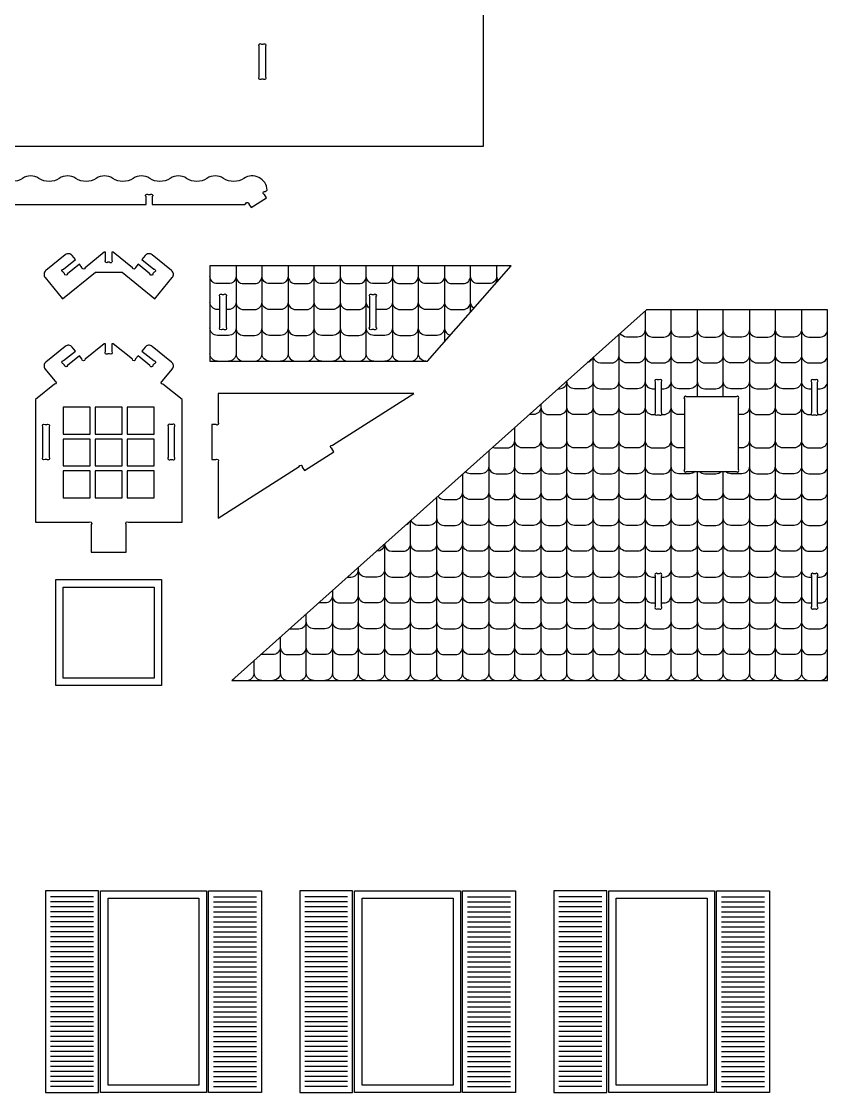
# Model space of a CAD drawing. Extents: x 8501 to 11256, y 293 to 1807.
# Drawn here: x 10173 to 10561, y 310 to 825 of the extents above; entities that cross this region are included whole.
import ezdxf

# ---------------------------------------------------------------- set-up
doc = ezdxf.new("R2010")
doc.units = 0
doc.header["$MEASUREMENT"] = 0
doc.layers.add('LAYER_1', color=18, linetype='CONTINUOUS')

msp = doc.modelspace()

# ---------------------------------------------------------------- linework, layer by layer
at = {"layer": 'LAYER_1'}
for points in [[(10395.23, 764.98), (10042.47, 764.98), (10042.47, 852.05), (10395.23, 852.05)], [(10368.43, 661.79), (10408.56, 707.62), (10263.88, 707.62), (10263.88, 661.79)], [(10560.67, 508.35), (10560.67, 686.54), (10473.6, 686.54), (10274.46, 508.35)], [(10193.41, 626.78), (10206.37, 626.78), (10206.37, 639.74), (10193.41, 639.74)], [(10208.77, 626.78), (10221.73, 626.78), (10221.73, 639.74), (10208.77, 639.74)], [(10224.13, 626.78), (10237.09, 626.78), (10237.09, 639.74), (10224.13, 639.74)], [(10193.41, 611.42), (10206.37, 611.42), (10206.37, 624.38), (10193.41, 624.38)], [(10208.77, 611.42), (10221.73, 611.42), (10221.73, 624.38), (10208.77, 624.38)], [(10224.13, 611.42), (10237.09, 611.42), (10237.09, 624.38), (10224.13, 624.38)], [(10193.41, 596.06), (10206.37, 596.06), (10206.37, 609.02), (10193.41, 609.02)], [(10208.77, 596.06), (10221.73, 596.06), (10221.73, 609.02), (10208.77, 609.02)], [(10224.13, 596.06), (10237.09, 596.06), (10237.09, 609.02), (10224.13, 609.02)], [(10189.81, 556.81), (10240.69, 556.81), (10240.69, 505.93), (10189.81, 505.93)], [(10193.41, 553.21), (10237.09, 553.21), (10237.09, 509.53), (10193.41, 509.53)], [(10210.36, 407.25), (10184.92, 407.25), (10184.92, 310.29), (10210.36, 310.29)], [(10262.2, 407.25), (10262.2, 310.29), (10211.32, 310.29), (10211.32, 407.25)], [(10263.16, 407.25), (10288.6, 407.25), (10288.6, 310.29), (10263.16, 310.29)], [(10332.46, 407.25), (10307.02, 407.25), (10307.02, 310.29), (10332.46, 310.29)], [(10384.3, 407.25), (10384.3, 310.29), (10333.42, 310.29), (10333.42, 407.25)], [(10385.26, 407.25), (10410.7, 407.25), (10410.7, 310.29), (10385.26, 310.29)], [(10454.56, 407.25), (10429.12, 407.25), (10429.12, 310.29), (10454.56, 310.29)], [(10506.4, 407.25), (10506.4, 310.29), (10455.52, 310.29), (10455.52, 407.25)], [(10507.36, 407.25), (10532.8, 407.25), (10532.8, 310.29), (10507.36, 310.29)], [(10214.92, 403.65), (10258.6, 403.65), (10258.6, 313.89), (10214.92, 313.89)], [(10337.02, 403.65), (10380.7, 403.65), (10380.7, 313.89), (10337.02, 313.89)], [(10459.12, 403.65), (10502.8, 403.65), (10502.8, 313.89), (10459.12, 313.89)]]:
    msp.add_lwpolyline(points, close=True, dxfattribs=at)
for points in [[(10290.55, 813.12), (10290.55, 798.44, -1), (10289.49, 797.38), (10288.61, 797.38, -1), (10287.55, 798.44), (10287.55, 813.12, -1), (10288.61, 814.18), (10289.49, 814.18, -1)], [(10216.75, 714.11), (10216.75, 710.37, -1), (10215.68, 709.31), (10214.81, 709.31, -1), (10213.75, 710.37), (10213.75, 714.11), (10213.05, 714.11), (10203.88, 706.67, -1), (10202.38, 706.83), (10201.16, 708.34), (10195.46, 703.72, -1), (10193.97, 703.87), (10193.42, 704.56, -1), (10193.57, 706.05), (10199.27, 710.67), (10197.76, 712.53, 0.414214), (10194.39, 712.89), (10185.06, 705.33, 0.414214), (10184.71, 701.96), (10193.02, 691.7), (10208.83, 704.51), (10221.66, 704.51), (10237.47, 691.7), (10245.78, 701.96, 0.414214), (10245.43, 705.33), (10236.1, 712.89, 0.414214), (10232.73, 712.53), (10231.22, 710.67), (10236.92, 706.05, -1), (10237.08, 704.56), (10236.52, 703.87, -1), (10235.03, 703.72), (10229.33, 708.34), (10228.11, 706.83, -1), (10226.62, 706.67), (10217.44, 714.11)], [(10271.68, 692.8), (10271.68, 678.12, -1), (10270.62, 677.06), (10269.74, 677.06, -1), (10268.68, 678.12), (10268.68, 692.8, -1), (10269.74, 693.86), (10270.62, 693.86, -1)], [(10343.68, 692.8), (10343.68, 678.12, -1), (10342.62, 677.06), (10341.74, 677.06, -1), (10340.68, 678.12), (10340.68, 692.8, -1), (10341.74, 693.86), (10342.62, 693.86, -1)], [(10223.65, 569.98), (10223.65, 583.32, -1), (10224.71, 584.38), (10250.49, 584.38), (10250.49, 643.34), (10241.32, 650.77, -1), (10241.16, 652.27), (10245.78, 657.97, 0.414214), (10245.43, 661.34), (10236.1, 668.9, 0.414214), (10232.73, 668.54), (10231.22, 666.68), (10236.92, 662.06, -1), (10237.08, 660.57), (10236.52, 659.88, -1), (10235.03, 659.73), (10229.33, 664.35), (10228.11, 662.84, -1), (10226.62, 662.68), (10217.44, 670.12), (10216.75, 670.12), (10216.75, 666.38, -1), (10215.68, 665.32), (10214.81, 665.32, -1), (10213.75, 666.38), (10213.75, 670.12), (10213.05, 670.12), (10203.88, 662.68, -1), (10202.38, 662.84), (10201.16, 664.35), (10195.46, 659.73, -1), (10193.97, 659.88), (10193.42, 660.57, -1), (10193.57, 662.06), (10199.27, 666.68), (10197.76, 668.54, 0.414214), (10194.39, 668.9), (10185.06, 661.34, 0.414214), (10184.71, 657.97), (10189.33, 652.27, -1), (10189.17, 650.77), (10180, 643.34), (10180, 584.38), (10205.78, 584.38, -1), (10206.85, 583.32), (10206.85, 569.98)], [(10477.87, 651.76), (10477.87, 637.08, 1), (10478.93, 636.02), (10479.81, 636.02, 1), (10480.87, 637.08), (10480.87, 651.76, 1), (10479.81, 652.82), (10478.93, 652.82, 1)], [(10552.87, 651.76), (10552.87, 637.08, 1), (10553.93, 636.02), (10554.81, 636.02, 1), (10555.87, 637.08), (10555.87, 651.76, 1), (10554.81, 652.82), (10553.93, 652.82, 1)], [(10264.79, 614.54), (10266.73, 614.54, -1), (10267.79, 613.48), (10267.79, 586.3), (10306.82, 611.19, -1), (10308.28, 610.87), (10309.33, 609.23), (10323.49, 618.26), (10322.45, 619.9, -1), (10322.77, 621.36), (10361.8, 646.26), (10267.79, 646.26), (10267.79, 632.4, -1), (10266.73, 631.34), (10264.79, 631.34)], [(10491.87, 643.63), (10491.87, 609.81, 1), (10492.93, 608.75), (10516.81, 608.75, 1), (10517.87, 609.81), (10517.87, 643.63, 1), (10516.81, 644.69), (10492.93, 644.69, 1)], [(10186.6, 630.28), (10186.6, 615.6, -1), (10185.54, 614.54), (10184.66, 614.54, -1), (10183.6, 615.6), (10183.6, 630.28, -1), (10184.66, 631.34), (10185.54, 631.34, -1)], [(10243.89, 630.28), (10243.89, 615.6, 1), (10244.96, 614.54), (10245.83, 614.54, 1), (10246.89, 615.6), (10246.89, 630.28, 1), (10245.83, 631.34), (10244.96, 631.34, 1)], [(10477.87, 558.59), (10477.87, 543.92, 1), (10478.93, 542.85), (10479.81, 542.85, 1), (10480.87, 543.92), (10480.87, 558.59, 1), (10479.81, 559.65), (10478.93, 559.65, 1)], [(10552.87, 558.59), (10552.87, 543.92, 1), (10553.93, 542.85), (10554.81, 542.85, 1), (10555.87, 543.92), (10555.87, 558.59, 1), (10554.81, 559.65), (10553.93, 559.65, 1)]]:
    msp.add_lwpolyline(points, format="xyb", close=True, dxfattribs=at)
for points in [[(10164.18, 737.13), (10233.18, 737.13), (10233.18, 740.87, -1), (10234.24, 741.93), (10235.12, 741.93, -1), (10236.18, 740.87), (10236.18, 737.13), (10280.56, 737.13), (10281.19, 737.53, -1), (10282.65, 737.21), (10283.69, 735.57), (10291.13, 740.31), (10290.09, 741.95, -1), (10290.41, 743.41), (10291.38, 744.03, 0.579603), (10280.21, 749.64, -0.300981), (10270.42, 749.64, 0.300981), (10262.47, 749.64, -0.300981), (10252.68, 749.64, 0.300981), (10244.73, 749.64, -0.300981), (10234.94, 749.64, 0.300981), (10226.99, 749.64, -0.300981), (10217.2, 749.64, 0.300981), (10209.25, 749.64, -0.300981), (10199.46, 749.64, 0.300981), (10191.51, 749.64, -0.300981), (10181.72, 749.64, 0.300981), (10173.77, 749.64, -0.300981), (10163.98, 749.64, 0.236244)], [(10276.41, 707.62), (10276.41, 665.39, -0.414214), (10272.81, 661.79)], [(10285.33, 661.79, 0.414214), (10288.93, 665.39), (10288.93, 707.62)], [(10301.45, 707.62), (10301.45, 665.39, 0.414214), (10305.05, 661.79)], [(10310.38, 661.79, 0.414214), (10313.98, 665.39), (10313.98, 707.62)], [(10326.5, 707.62), (10326.5, 665.39, 0.414214), (10330.1, 661.79)], [(10335.43, 661.79, 0.414214), (10339.03, 665.39), (10339.03, 707.62)], [(10351.55, 707.62), (10351.55, 665.39, -0.414214), (10347.95, 661.79)], [(10367.67, 661.79, -0.414214), (10364.07, 665.39), (10364.07, 707.62)], [(10276.41, 702.65, -0.414214), (10272.81, 699.05), (10267.48, 699.05, -0.414214), (10263.88, 702.65)], [(10276.41, 702.65, 0.414214), (10280.01, 699.05), (10285.33, 699.05, 0.414214), (10288.93, 702.65)], [(10301.45, 702.65, -0.414214), (10297.85, 699.05), (10292.53, 699.05, -0.414214), (10288.93, 702.65)], [(10301.45, 702.65, 0.414214), (10305.05, 699.05), (10310.38, 699.05, 0.414214), (10313.98, 702.65)], [(10326.5, 702.65, -0.414214), (10322.9, 699.05), (10317.58, 699.05, -0.414214), (10313.98, 702.65)], [(10326.5, 702.65, 0.414214), (10330.1, 699.05), (10335.43, 699.05, 0.414214), (10339.03, 702.65)], [(10351.55, 702.65, -0.414214), (10347.95, 699.05), (10342.63, 699.05, -0.414214), (10339.03, 702.65)], [(10351.55, 702.65, 0.414214), (10355.15, 699.05), (10360.47, 699.05, 0.414214), (10364.07, 702.65)], [(10376.6, 702.65, -0.414214), (10373, 699.05), (10367.67, 699.05, -0.414214), (10364.07, 702.65)], [(10376.6, 702.65, 0.414214), (10380.2, 699.05), (10385.52, 699.05, 0.414214), (10389.12, 702.65)], [(10401.64, 702.65, -0.414214), (10398.04, 699.05), (10392.72, 699.05, -0.414214), (10389.12, 702.65)], [(10401.64, 702.65, 0.159509), (10402.34, 700.52)], [(10268.68, 686.63), (10267.48, 686.63, -0.414214), (10263.88, 690.23)], [(10276.41, 690.23, -0.414214), (10272.81, 686.63), (10271.68, 686.63)], [(10276.41, 690.23, 0.414214), (10280.01, 686.63), (10285.33, 686.63, 0.414214), (10288.93, 690.23)], [(10301.45, 690.23, -0.414214), (10297.85, 686.63), (10292.53, 686.63, -0.414214), (10288.93, 690.23)], [(10301.45, 690.23, 0.414214), (10305.05, 686.63), (10310.38, 686.63, 0.414214), (10313.98, 690.23)], [(10326.5, 690.23, -0.414214), (10322.9, 686.63), (10317.58, 686.63, -0.414214), (10313.98, 690.23)], [(10326.5, 690.23, 0.414214), (10330.1, 686.63), (10335.43, 686.63, 0.414214), (10339.03, 690.23)], [(10340.68, 687.2, -0.255564), (10339.03, 690.23)], [(10351.55, 690.23, -0.414214), (10347.95, 686.63), (10343.68, 686.63)], [(10351.55, 690.23, 0.414214), (10355.15, 686.63), (10360.47, 686.63, 0.414214), (10364.07, 690.23)], [(10376.6, 690.23, -0.414214), (10373, 686.63), (10367.67, 686.63, -0.414214), (10364.07, 690.23)], [(10376.6, 690.23, 0.414214), (10380.2, 686.63), (10385.52, 686.63, 0.414214), (10389.12, 690.23)], [(10390.71, 687.24, -0.249891), (10389.12, 690.23)], [(10473, 686.01), (10473, 511.95, -0.414214), (10469.4, 508.35)], [(10481.93, 508.35, 0.414214), (10485.53, 511.95), (10485.53, 686.54)], [(10523.1, 686.54), (10523.1, 511.95, -0.414214), (10519.5, 508.35)], [(10532.02, 508.35, 0.414214), (10535.62, 511.95), (10535.62, 686.54)], [(10548.14, 686.54), (10548.14, 511.95, -0.414214), (10544.54, 508.35)], [(10276.41, 677.81, -0.414214), (10272.81, 674.21), (10267.48, 674.21, -0.414214), (10263.88, 677.81)], [(10276.41, 677.81, 0.414214), (10280.01, 674.21), (10285.33, 674.21, 0.414214), (10288.93, 677.81)], [(10301.45, 677.81, -0.414214), (10297.85, 674.21), (10292.53, 674.21, -0.414214), (10288.93, 677.81)], [(10301.45, 677.81, 0.414214), (10305.05, 674.21), (10310.38, 674.21, 0.414214), (10313.98, 677.81)], [(10326.5, 677.81, -0.414214), (10322.9, 674.21), (10317.58, 674.21, -0.414214), (10313.98, 677.81)], [(10326.5, 677.81, 0.414214), (10330.1, 674.21), (10335.43, 674.21, 0.414214), (10339.03, 677.81)], [(10351.55, 677.81, -0.414214), (10347.95, 674.21), (10342.63, 674.21, -0.414214), (10339.03, 677.81)], [(10351.55, 677.81, 0.414214), (10355.15, 674.21), (10360.47, 674.21, 0.414214), (10364.07, 677.81)], [(10376.6, 677.81, -0.414214), (10373, 674.21), (10367.67, 674.21, -0.414214), (10364.07, 677.81)], [(10376.6, 677.81, 0.349089), (10379.39, 674.3)], [(10464.08, 508.35, -0.414214), (10460.48, 511.95), (10460.48, 674.8)], [(10473, 677.01, -0.414214), (10469.4, 673.41), (10464.08, 673.41, -0.26914), (10460.95, 675.22)], [(10473, 677.01, 0.414214), (10476.6, 673.41), (10481.93, 673.41, 0.414214), (10485.53, 677.01)], [(10498.05, 677.01, -0.414214), (10494.45, 673.41), (10489.13, 673.41, -0.414214), (10485.53, 677.01)], [(10498.05, 677.01, 0.414214), (10501.65, 673.41), (10506.97, 673.41, 0.414214), (10510.57, 677.01)], [(10523.1, 677.01, -0.414214), (10519.5, 673.41), (10514.17, 673.41, -0.414214), (10510.57, 677.01)], [(10523.1, 677.01, 0.414214), (10526.7, 673.41), (10532.02, 673.41, 0.414214), (10535.62, 677.01)], [(10548.14, 677.01, -0.414214), (10544.54, 673.41), (10539.22, 673.41, -0.414214), (10535.62, 677.01)], [(10548.14, 677.01, 0.414214), (10551.74, 673.41), (10557.07, 673.41, 0.414214), (10560.67, 677.01)], [(10267.48, 661.79, -0.414214), (10263.88, 665.39)], [(10276.41, 665.39, 0.414214), (10280.01, 661.79)], [(10292.53, 661.79, -0.414214), (10288.93, 665.39)], [(10301.45, 665.39, -0.414214), (10297.85, 661.79)], [(10317.58, 661.79, -0.414214), (10313.98, 665.39)], [(10326.5, 665.39, -0.414214), (10322.9, 661.79)], [(10342.63, 661.79, -0.414214), (10339.03, 665.39)], [(10351.55, 665.39, 0.414214), (10355.15, 661.79)], [(10360.47, 661.79, 0.414214), (10364.07, 665.39)], [(10448.07, 663.69, 0.342363), (10451.55, 660.99), (10456.88, 660.99, 0.414214), (10460.48, 664.59)], [(10473, 664.59, -0.414214), (10469.4, 660.99), (10464.08, 660.99, -0.414214), (10460.48, 664.59)], [(10473, 664.59, 0.414214), (10476.6, 660.99), (10481.93, 660.99, 0.414214), (10485.53, 664.59)], [(10498.05, 664.59, -0.414214), (10494.45, 660.99), (10489.13, 660.99, -0.414214), (10485.53, 664.59)], [(10498.05, 664.59, 0.414214), (10501.65, 660.99), (10506.97, 660.99, 0.414214), (10510.57, 664.59)], [(10523.1, 664.59, -0.414214), (10519.5, 660.99), (10514.17, 660.99, -0.414214), (10510.57, 664.59)], [(10523.1, 664.59, 0.414214), (10526.7, 660.99), (10532.02, 660.99, 0.414214), (10535.62, 664.59)], [(10548.14, 664.59, -0.414214), (10544.54, 660.99), (10539.22, 660.99, -0.414214), (10535.62, 664.59)], [(10548.14, 664.59, 0.414214), (10551.74, 660.99), (10557.07, 660.99, 0.414214), (10560.67, 664.59)], [(10447.76, 663.42, -0.260244), (10445.14, 661.08)], [(10447.95, 663.59), (10447.95, 511.95, 0.414214), (10451.55, 508.35)], [(10431.16, 648.57), (10431.83, 648.57, 0.414214), (10435.43, 652.17)], [(10431.83, 508.35, 0.414214), (10435.43, 511.95), (10435.43, 652.39)], [(10447.95, 652.17, -0.414214), (10444.35, 648.57), (10439.03, 648.57, -0.414214), (10435.43, 652.17)], [(10447.95, 652.17, 0.414214), (10451.55, 648.57), (10456.88, 648.57, 0.414214), (10460.48, 652.17)], [(10473, 652.17, -0.414214), (10469.4, 648.57), (10464.08, 648.57, -0.414214), (10460.48, 652.17)], [(10473, 652.17, 0.414214), (10476.6, 648.57), (10477.87, 648.57)], [(10480.87, 648.57), (10481.93, 648.57, 0.414214), (10485.53, 652.17)], [(10498.05, 652.17, -0.414214), (10494.45, 648.57), (10489.13, 648.57, -0.414214), (10485.53, 652.17)], [(10498.05, 652.17, 0.414214), (10501.65, 648.57), (10506.97, 648.57, 0.414214), (10510.57, 652.17)], [(10523.1, 652.17, -0.414214), (10519.5, 648.57), (10514.17, 648.57, -0.414214), (10510.57, 652.17)], [(10523.1, 652.17, 0.414214), (10526.7, 648.57), (10532.02, 648.57, 0.414214), (10535.62, 652.17)], [(10548.14, 652.17, -0.414214), (10544.54, 648.57), (10539.22, 648.57, -0.414214), (10535.62, 652.17)], [(10548.14, 652.17, 0.414214), (10551.74, 648.57), (10552.87, 648.57)], [(10555.87, 648.57), (10557.07, 648.57, 0.414214), (10560.67, 652.17)], [(10422.91, 639.75, -0.414214), (10419.31, 636.15), (10417.28, 636.15)], [(10422.91, 641.18), (10422.91, 511.95, -0.414214), (10419.31, 508.35)], [(10422.91, 639.75, 0.414214), (10426.51, 636.15), (10431.83, 636.15, 0.414214), (10435.43, 639.75)], [(10447.95, 639.75, -0.414214), (10444.35, 636.15), (10439.03, 636.15, -0.414214), (10435.43, 639.75)], [(10447.95, 639.75, 0.414214), (10451.55, 636.15), (10456.88, 636.15, 0.414214), (10460.48, 639.75)], [(10473, 639.75, -0.414214), (10469.4, 636.15), (10464.08, 636.15, -0.414214), (10460.48, 639.75)], [(10473, 639.75, 0.414214), (10476.6, 636.15), (10477.87, 636.15)], [(10480.87, 636.15), (10481.93, 636.15, 0.414214), (10485.53, 639.75)], [(10491.87, 636.15), (10489.13, 636.15, -0.414214), (10485.53, 639.75)], [(10523.1, 639.75, -0.414214), (10519.5, 636.15), (10517.87, 636.15)], [(10523.1, 639.75, 0.414214), (10526.7, 636.15), (10532.02, 636.15, 0.414214), (10535.62, 639.75)], [(10548.14, 639.75, -0.414214), (10544.54, 636.15), (10539.22, 636.15, -0.414214), (10535.62, 639.75)], [(10548.14, 639.75, 0.414214), (10551.74, 636.15), (10552.87, 636.15)], [(10555.87, 636.15), (10557.07, 636.15, 0.414214), (10560.67, 639.75)], [(10413.98, 508.35, -0.414214), (10410.38, 511.95), (10410.38, 629.97)], [(10399.82, 620.52, 0.118653), (10401.46, 620.13), (10406.78, 620.13, 0.414214), (10410.38, 623.73)], [(10422.91, 623.73, -0.414214), (10419.31, 620.13), (10413.98, 620.13, -0.414214), (10410.38, 623.73)], [(10422.91, 623.73, 0.414214), (10426.51, 620.13), (10431.83, 620.13, 0.414214), (10435.43, 623.73)], [(10447.95, 623.73, -0.414214), (10444.35, 620.13), (10439.03, 620.13, -0.414214), (10435.43, 623.73)], [(10447.95, 623.73, 0.414214), (10451.55, 620.13), (10456.88, 620.13, 0.414214), (10460.48, 623.73)], [(10473, 623.73, -0.414214), (10469.4, 620.13), (10464.08, 620.13, -0.414214), (10460.48, 623.73)], [(10473, 623.73, 0.414214), (10476.6, 620.13), (10481.93, 620.13, 0.414214), (10485.53, 623.73)], [(10491.87, 620.13), (10489.13, 620.13, -0.414214), (10485.53, 623.73)], [(10523.1, 623.73, -0.414214), (10519.5, 620.13), (10517.87, 620.13)], [(10523.1, 623.73, 0.414214), (10526.7, 620.13), (10532.02, 620.13, 0.414214), (10535.62, 623.73)], [(10548.14, 623.73, -0.414214), (10544.54, 620.13), (10539.22, 620.13, -0.414214), (10535.62, 623.73)], [(10548.14, 623.73, 0.414214), (10551.74, 620.13), (10557.07, 620.13, 0.414214), (10560.67, 623.73)], [(10397.86, 618.77), (10397.86, 511.95, -0.414214), (10394.26, 508.35)], [(10381.74, 508.35, 0.414214), (10385.34, 511.95), (10385.34, 607.56)], [(10397.86, 611.31, -0.414214), (10394.26, 607.71), (10388.94, 607.71, -0.185005), (10386.53, 608.63)], [(10397.86, 611.31, 0.414214), (10401.46, 607.71), (10406.78, 607.71, 0.414214), (10410.38, 611.31)], [(10422.91, 611.31, -0.414214), (10419.31, 607.71), (10413.98, 607.71, -0.414214), (10410.38, 611.31)], [(10422.91, 611.31, 0.414214), (10426.51, 607.71), (10431.83, 607.71, 0.414214), (10435.43, 611.31)], [(10447.95, 611.31, -0.414214), (10444.35, 607.71), (10439.03, 607.71, -0.414214), (10435.43, 611.31)], [(10447.95, 611.31, 0.414214), (10451.55, 607.71), (10456.88, 607.71, 0.414214), (10460.48, 611.31)], [(10473, 611.31, -0.414214), (10469.4, 607.71), (10464.08, 607.71, -0.414214), (10460.48, 611.31)], [(10473, 611.31, 0.414214), (10476.6, 607.71), (10481.93, 607.71, 0.414214), (10485.53, 611.31)], [(10496.98, 608.75, -0.197346), (10494.45, 607.71), (10489.13, 607.71, -0.414214), (10485.53, 611.31)], [(10498.05, 608.75), (10498.05, 511.95, 0.414214), (10501.65, 508.35)], [(10499.12, 608.75, 0.197346), (10501.65, 607.71), (10506.97, 607.71, 0.197346), (10509.5, 608.75)], [(10514.17, 508.35, -0.414214), (10510.57, 511.95), (10510.57, 608.75)], [(10523.1, 611.31, -0.414214), (10519.5, 607.71), (10514.17, 607.71, -0.197346), (10511.64, 608.75)], [(10523.1, 611.31, 0.414214), (10526.7, 607.71), (10532.02, 607.71, 0.414214), (10535.62, 611.31)], [(10548.14, 611.31, -0.414214), (10544.54, 607.71), (10539.22, 607.71, -0.414214), (10535.62, 611.31)], [(10548.14, 611.31, 0.414214), (10551.74, 607.71), (10557.07, 607.71, 0.414214), (10560.67, 611.31)], [(10373.41, 596.9, 0.251013), (10376.41, 595.29), (10381.74, 595.29, 0.414214), (10385.34, 598.89)], [(10397.86, 598.89, -0.414214), (10394.26, 595.29), (10388.94, 595.29, -0.414214), (10385.34, 598.89)], [(10397.86, 598.89, 0.414214), (10401.46, 595.29), (10406.78, 595.29, 0.414214), (10410.38, 598.89)], [(10422.91, 598.89, -0.414214), (10419.31, 595.29), (10413.98, 595.29, -0.414214), (10410.38, 598.89)], [(10422.91, 598.89, 0.414214), (10426.51, 595.29), (10431.83, 595.29, 0.414214), (10435.43, 598.89)], [(10447.95, 598.89, -0.414214), (10444.35, 595.29), (10439.03, 595.29, -0.414214), (10435.43, 598.89)], [(10447.95, 598.89, 0.414214), (10451.55, 595.29), (10456.88, 595.29, 0.414214), (10460.48, 598.89)], [(10473, 598.89, -0.414214), (10469.4, 595.29), (10464.08, 595.29, -0.414214), (10460.48, 598.89)], [(10473, 598.89, 0.414214), (10476.6, 595.29), (10481.93, 595.29, 0.414214), (10485.53, 598.89)], [(10498.05, 598.89, -0.414214), (10494.45, 595.29), (10489.13, 595.29, -0.414214), (10485.53, 598.89)], [(10498.05, 598.89, 0.414214), (10501.65, 595.29), (10506.97, 595.29, 0.414214), (10510.57, 598.89)], [(10523.1, 598.89, -0.414214), (10519.5, 595.29), (10514.17, 595.29, -0.414214), (10510.57, 598.89)], [(10523.1, 598.89, 0.414214), (10526.7, 595.29), (10532.02, 595.29, 0.414214), (10535.62, 598.89)], [(10548.14, 598.89, -0.414214), (10544.54, 595.29), (10539.22, 595.29, -0.414214), (10535.62, 598.89)], [(10548.14, 598.89, 0.414214), (10551.74, 595.29), (10557.07, 595.29, 0.414214), (10560.67, 598.89)], [(10372.81, 596.36), (10372.81, 511.95, 0.414214), (10376.41, 508.35)], [(10356.69, 508.35, 0.414214), (10360.29, 511.95), (10360.29, 585.15)], [(10358.03, 583.13, 0.175897), (10359.86, 584.77)], [(10372.81, 586.47, -0.414214), (10369.21, 582.87), (10363.89, 582.87, -0.321837), (10360.48, 585.32)], [(10372.81, 586.47, 0.414214), (10376.41, 582.87), (10381.74, 582.87, 0.414214), (10385.34, 586.47)], [(10397.86, 586.47, -0.414214), (10394.26, 582.87), (10388.94, 582.87, -0.414214), (10385.34, 586.47)], [(10397.86, 586.47, 0.414214), (10401.46, 582.87), (10406.78, 582.87, 0.414214), (10410.38, 586.47)], [(10422.91, 586.47, -0.414214), (10419.31, 582.87), (10413.98, 582.87, -0.414214), (10410.38, 586.47)], [(10422.91, 586.47, 0.414214), (10426.51, 582.87), (10431.83, 582.87, 0.414214), (10435.43, 586.47)], [(10447.95, 586.47, -0.414214), (10444.35, 582.87), (10439.03, 582.87, -0.414214), (10435.43, 586.47)], [(10447.95, 586.47, 0.414214), (10451.55, 582.87), (10456.88, 582.87, 0.414214), (10460.48, 586.47)], [(10473, 586.47, -0.414214), (10469.4, 582.87), (10464.08, 582.87, -0.414214), (10460.48, 586.47)], [(10473, 586.47, 0.414214), (10476.6, 582.87), (10481.93, 582.87, 0.414214), (10485.53, 586.47)], [(10498.05, 586.47, -0.414214), (10494.45, 582.87), (10489.13, 582.87, -0.414214), (10485.53, 586.47)], [(10498.05, 586.47, 0.414214), (10501.65, 582.87), (10506.97, 582.87, 0.414214), (10510.57, 586.47)], [(10523.1, 586.47, -0.414214), (10519.5, 582.87), (10514.17, 582.87, -0.414214), (10510.57, 586.47)], [(10523.1, 586.47, 0.414214), (10526.7, 582.87), (10532.02, 582.87, 0.414214), (10535.62, 586.47)], [(10548.14, 586.47, -0.414214), (10544.54, 582.87), (10539.22, 582.87, -0.414214), (10535.62, 586.47)], [(10548.14, 586.47, 0.414214), (10551.74, 582.87), (10557.07, 582.87, 0.414214), (10560.67, 586.47)], [(10347.76, 573.94, -0.405523), (10344.16, 570.45), (10343.86, 570.45)], [(10347.76, 574.05), (10347.76, 511.95, -0.414214), (10344.16, 508.35)], [(10347.77, 573.95, 0.405747), (10351.36, 570.45), (10356.69, 570.45, 0.414214), (10360.29, 574.05)], [(10372.81, 574.05, -0.414214), (10369.21, 570.45), (10363.89, 570.45, -0.414214), (10360.29, 574.05)], [(10372.81, 574.05, 0.414214), (10376.41, 570.45), (10381.74, 570.45, 0.414214), (10385.34, 574.05)], [(10397.86, 574.05, -0.414214), (10394.26, 570.45), (10388.94, 570.45, -0.414214), (10385.34, 574.05)], [(10397.86, 574.05, 0.414214), (10401.46, 570.45), (10406.78, 570.45, 0.414214), (10410.38, 574.05)], [(10422.91, 574.05, -0.414214), (10419.31, 570.45), (10413.98, 570.45, -0.414214), (10410.38, 574.05)], [(10422.91, 574.05, 0.414214), (10426.51, 570.45), (10431.83, 570.45, 0.414214), (10435.43, 574.05)], [(10447.95, 574.05, -0.414214), (10444.35, 570.45), (10439.03, 570.45, -0.414214), (10435.43, 574.05)], [(10447.95, 574.05, 0.414214), (10451.55, 570.45), (10456.88, 570.45, 0.414214), (10460.48, 574.05)], [(10473, 574.05, -0.414214), (10469.4, 570.45), (10464.08, 570.45, -0.414214), (10460.48, 574.05)], [(10473, 574.05, 0.414214), (10476.6, 570.45), (10481.93, 570.45, 0.414214), (10485.53, 574.05)], [(10498.05, 574.05, -0.414214), (10494.45, 570.45), (10489.13, 570.45, -0.414214), (10485.53, 574.05)], [(10498.05, 574.05, 0.414214), (10501.65, 570.45), (10506.97, 570.45, 0.414214), (10510.57, 574.05)], [(10523.1, 574.05, -0.414214), (10519.5, 570.45), (10514.17, 570.45, -0.414214), (10510.57, 574.05)], [(10523.1, 574.05, 0.414214), (10526.7, 570.45), (10532.02, 570.45, 0.414214), (10535.62, 574.05)], [(10548.14, 574.05, -0.414214), (10544.54, 570.45), (10539.22, 570.45, -0.414214), (10535.62, 574.05)], [(10548.14, 574.05, 0.414214), (10551.74, 570.45), (10557.07, 570.45, 0.414214), (10560.67, 574.05)], [(10329.98, 558.03), (10331.64, 558.03, 0.414214), (10335.24, 561.63)], [(10338.84, 508.35, -0.414214), (10335.24, 511.95), (10335.24, 562.74)], [(10347.76, 561.63, -0.414214), (10344.16, 558.03), (10338.84, 558.03, -0.414214), (10335.24, 561.63)], [(10347.76, 561.63, 0.414214), (10351.36, 558.03), (10356.69, 558.03, 0.414214), (10360.29, 561.63)], [(10372.81, 561.63, -0.414214), (10369.21, 558.03), (10363.89, 558.03, -0.414214), (10360.29, 561.63)], [(10372.81, 561.63, 0.414214), (10376.41, 558.03), (10381.74, 558.03, 0.414214), (10385.34, 561.63)], [(10397.86, 561.63, -0.414214), (10394.26, 558.03), (10388.94, 558.03, -0.414214), (10385.34, 561.63)], [(10397.86, 561.63, 0.414214), (10401.46, 558.03), (10406.78, 558.03, 0.414214), (10410.38, 561.63)], [(10422.91, 561.63, -0.414214), (10419.31, 558.03), (10413.98, 558.03, -0.414214), (10410.38, 561.63)], [(10422.91, 561.63, 0.414214), (10426.51, 558.03), (10431.83, 558.03, 0.414214), (10435.43, 561.63)], [(10447.95, 561.63, -0.414214), (10444.35, 558.03), (10439.03, 558.03, -0.414214), (10435.43, 561.63)], [(10447.95, 561.63, 0.414214), (10451.55, 558.03), (10456.88, 558.03, 0.414214), (10460.48, 561.63)], [(10473, 561.63, -0.414214), (10469.4, 558.03), (10464.08, 558.03, -0.414214), (10460.48, 561.63)], [(10473, 561.63, 0.414214), (10476.6, 558.03), (10477.87, 558.03)], [(10480.87, 558.03), (10481.93, 558.03, 0.414214), (10485.53, 561.63)], [(10498.05, 561.63, -0.414214), (10494.45, 558.03), (10489.13, 558.03, -0.414214), (10485.53, 561.63)], [(10498.05, 561.63, 0.414214), (10501.65, 558.03), (10506.97, 558.03, 0.414214), (10510.57, 561.63)], [(10523.1, 561.63, -0.414214), (10519.5, 558.03), (10514.17, 558.03, -0.414214), (10510.57, 561.63)], [(10523.1, 561.63, 0.414214), (10526.7, 558.03), (10532.02, 558.03, 0.414214), (10535.62, 561.63)], [(10548.14, 561.63, -0.414214), (10544.54, 558.03), (10539.22, 558.03, -0.414214), (10535.62, 561.63)], [(10548.14, 561.63, 0.414214), (10551.74, 558.03), (10552.87, 558.03)], [(10555.87, 558.03), (10557.07, 558.03, 0.414214), (10560.67, 561.63)], [(10322.72, 551.53), (10322.72, 511.95, -0.414214), (10319.12, 508.35)], [(10322.72, 549.21, -0.414214), (10319.12, 545.61), (10316.1, 545.61)], [(10322.72, 549.21, 0.414214), (10326.32, 545.61), (10331.64, 545.61, 0.414214), (10335.24, 549.21)], [(10347.76, 549.21, -0.414214), (10344.16, 545.61), (10338.84, 545.61, -0.414214), (10335.24, 549.21)], [(10347.76, 549.21, 0.414214), (10351.36, 545.61), (10356.69, 545.61, 0.414214), (10360.29, 549.21)], [(10372.81, 549.21, -0.414214), (10369.21, 545.61), (10363.89, 545.61, -0.414214), (10360.29, 549.21)], [(10372.81, 549.21, 0.414214), (10376.41, 545.61), (10381.74, 545.61, 0.414214), (10385.34, 549.21)], [(10397.86, 549.21, -0.414214), (10394.26, 545.61), (10388.94, 545.61, -0.414214), (10385.34, 549.21)], [(10397.86, 549.21, 0.414214), (10401.46, 545.61), (10406.78, 545.61, 0.414214), (10410.38, 549.21)], [(10422.91, 549.21, -0.414214), (10419.31, 545.61), (10413.98, 545.61, -0.414214), (10410.38, 549.21)], [(10422.91, 549.21, 0.414214), (10426.51, 545.61), (10431.83, 545.61, 0.414214), (10435.43, 549.21)], [(10447.95, 549.21, -0.414214), (10444.35, 545.61), (10439.03, 545.61, -0.414214), (10435.43, 549.21)], [(10447.95, 549.21, 0.414214), (10451.55, 545.61), (10456.88, 545.61, 0.414214), (10460.48, 549.21)], [(10473, 549.21, -0.414214), (10469.4, 545.61), (10464.08, 545.61, -0.414214), (10460.48, 549.21)], [(10473, 549.21, 0.414214), (10476.6, 545.61), (10477.87, 545.61)], [(10480.87, 545.61), (10481.93, 545.61, 0.414214), (10485.53, 549.21)], [(10498.05, 549.21, -0.414214), (10494.45, 545.61), (10489.13, 545.61, -0.414214), (10485.53, 549.21)], [(10498.05, 549.21, 0.414214), (10501.65, 545.61), (10506.97, 545.61, 0.414214), (10510.57, 549.21)], [(10523.1, 549.21, -0.414214), (10519.5, 545.61), (10514.17, 545.61, -0.414214), (10510.57, 549.21)], [(10523.1, 549.21, 0.414214), (10526.7, 545.61), (10532.02, 545.61, 0.414214), (10535.62, 549.21)], [(10548.14, 549.21, -0.414214), (10544.54, 545.61), (10539.22, 545.61, -0.414214), (10535.62, 549.21)], [(10548.14, 549.21, 0.414214), (10551.74, 545.61), (10552.87, 545.61)], [(10555.87, 545.61), (10557.07, 545.61, 0.414214), (10560.67, 549.21)], [(10302.22, 533.19), (10306.59, 533.19, 0.414214), (10310.19, 536.79)], [(10306.59, 508.35, 0.414214), (10310.19, 511.95), (10310.19, 540.33)], [(10322.72, 536.79, -0.414214), (10319.12, 533.19), (10313.79, 533.19, -0.414214), (10310.19, 536.79)], [(10322.72, 536.79, 0.414214), (10326.32, 533.19), (10331.64, 533.19, 0.414214), (10335.24, 536.79)], [(10347.76, 536.79, -0.414214), (10344.16, 533.19), (10338.84, 533.19, -0.414214), (10335.24, 536.79)], [(10347.76, 536.79, 0.414214), (10351.36, 533.19), (10356.69, 533.19, 0.414214), (10360.29, 536.79)], [(10372.81, 536.79, -0.414214), (10369.21, 533.19), (10363.89, 533.19, -0.414214), (10360.29, 536.79)], [(10372.81, 536.79, 0.414214), (10376.41, 533.19), (10381.74, 533.19, 0.414214), (10385.34, 536.79)], [(10397.86, 536.79, -0.414214), (10394.26, 533.19), (10388.94, 533.19, -0.414214), (10385.34, 536.79)], [(10397.86, 536.79, 0.414214), (10401.46, 533.19), (10406.78, 533.19, 0.414214), (10410.38, 536.79)], [(10422.91, 536.79, -0.414214), (10419.31, 533.19), (10413.98, 533.19, -0.414214), (10410.38, 536.79)], [(10422.91, 536.79, 0.414214), (10426.51, 533.19), (10431.83, 533.19, 0.414214), (10435.43, 536.79)], [(10447.95, 536.79, -0.414214), (10444.35, 533.19), (10439.03, 533.19, -0.414214), (10435.43, 536.79)], [(10447.95, 536.79, 0.414214), (10451.55, 533.19), (10456.88, 533.19, 0.414214), (10460.48, 536.79)], [(10473, 536.79, -0.414214), (10469.4, 533.19), (10464.08, 533.19, -0.414214), (10460.48, 536.79)], [(10473, 536.79, 0.414214), (10476.6, 533.19), (10481.93, 533.19, 0.414214), (10485.53, 536.79)], [(10498.05, 536.79, -0.414214), (10494.45, 533.19), (10489.13, 533.19, -0.414214), (10485.53, 536.79)], [(10498.05, 536.79, 0.414214), (10501.65, 533.19), (10506.97, 533.19, 0.414214), (10510.57, 536.79)], [(10523.1, 536.79, -0.414214), (10519.5, 533.19), (10514.17, 533.19, -0.414214), (10510.57, 536.79)], [(10523.1, 536.79, 0.414214), (10526.7, 533.19), (10532.02, 533.19, 0.414214), (10535.62, 536.79)], [(10548.14, 536.79, -0.414214), (10544.54, 533.19), (10539.22, 533.19, -0.414214), (10535.62, 536.79)], [(10548.14, 536.79, 0.414214), (10551.74, 533.19), (10557.07, 533.19, 0.414214), (10560.67, 536.79)], [(10297.67, 529.12), (10297.67, 511.95, -0.414214), (10294.07, 508.35)], [(10297.67, 524.37, -0.414214), (10294.07, 520.77), (10288.75, 520.77, -0.026777), (10288.36, 520.79)], [(10297.67, 524.37, 0.414214), (10301.27, 520.77), (10306.59, 520.77, 0.414214), (10310.19, 524.37)], [(10322.72, 524.37, -0.414214), (10319.12, 520.77), (10313.79, 520.77, -0.414214), (10310.19, 524.37)], [(10322.72, 524.37, 0.414214), (10326.32, 520.77), (10331.64, 520.77, 0.414214), (10335.24, 524.37)], [(10347.76, 524.37, -0.414214), (10344.16, 520.77), (10338.84, 520.77, -0.414214), (10335.24, 524.37)], [(10347.76, 524.37, 0.414214), (10351.36, 520.77), (10356.69, 520.77, 0.414214), (10360.29, 524.37)], [(10372.81, 524.37, -0.414214), (10369.21, 520.77), (10363.89, 520.77, -0.414214), (10360.29, 524.37)], [(10372.81, 524.37, 0.414214), (10376.41, 520.77), (10381.74, 520.77, 0.414214), (10385.34, 524.37)], [(10397.86, 524.37, -0.414214), (10394.26, 520.77), (10388.94, 520.77, -0.414214), (10385.34, 524.37)], [(10397.86, 524.37, 0.414214), (10401.46, 520.77), (10406.78, 520.77, 0.414214), (10410.38, 524.37)], [(10422.91, 524.37, -0.414214), (10419.31, 520.77), (10413.98, 520.77, -0.414214), (10410.38, 524.37)], [(10422.91, 524.37, 0.414214), (10426.51, 520.77), (10431.83, 520.77, 0.414214), (10435.43, 524.37)], [(10447.95, 524.37, -0.414214), (10444.35, 520.77), (10439.03, 520.77, -0.414214), (10435.43, 524.37)], [(10447.95, 524.37, 0.414214), (10451.55, 520.77), (10456.88, 520.77, 0.414214), (10460.48, 524.37)], [(10473, 524.37, -0.414214), (10469.4, 520.77), (10464.08, 520.77, -0.414214), (10460.48, 524.37)], [(10473, 524.37, 0.414214), (10476.6, 520.77), (10481.93, 520.77, 0.414214), (10485.53, 524.37)], [(10498.05, 524.37, -0.414214), (10494.45, 520.77), (10489.13, 520.77, -0.414214), (10485.53, 524.37)], [(10498.05, 524.37, 0.414214), (10501.65, 520.77), (10506.97, 520.77, 0.414214), (10510.57, 524.37)], [(10523.1, 524.37, -0.414214), (10519.5, 520.77), (10514.17, 520.77, -0.414214), (10510.57, 524.37)], [(10523.1, 524.37, 0.414214), (10526.7, 520.77), (10532.02, 520.77, 0.414214), (10535.62, 524.37)], [(10548.14, 524.37, -0.414214), (10544.54, 520.77), (10539.22, 520.77, -0.414214), (10535.62, 524.37)], [(10548.14, 524.37, 0.414214), (10551.74, 520.77), (10557.07, 520.77, 0.414214), (10560.67, 524.37)], [(10281.55, 508.35, 0.414214), (10285.15, 511.95), (10285.15, 517.91)], [(10288.75, 508.35, -0.414214), (10285.15, 511.95)], [(10297.67, 511.95, 0.414214), (10301.27, 508.35)], [(10313.79, 508.35, -0.414214), (10310.19, 511.95)], [(10322.72, 511.95, 0.414214), (10326.32, 508.35)], [(10331.64, 508.35, 0.414214), (10335.24, 511.95)], [(10347.76, 511.95, 0.414214), (10351.36, 508.35)], [(10363.89, 508.35, -0.414214), (10360.29, 511.95)], [(10372.81, 511.95, -0.414214), (10369.21, 508.35)], [(10388.94, 508.35, -0.414214), (10385.34, 511.95)], [(10397.86, 511.95, 0.414214), (10401.46, 508.35)], [(10406.78, 508.35, 0.414214), (10410.38, 511.95)], [(10422.91, 511.95, 0.414214), (10426.51, 508.35)], [(10439.03, 508.35, -0.414214), (10435.43, 511.95)], [(10447.95, 511.95, -0.414214), (10444.35, 508.35)], [(10456.88, 508.35, 0.414214), (10460.48, 511.95)], [(10473, 511.95, 0.414214), (10476.6, 508.35)], [(10489.13, 508.35, -0.414214), (10485.53, 511.95)], [(10498.05, 511.95, -0.414214), (10494.45, 508.35)], [(10506.97, 508.35, 0.414214), (10510.57, 511.95)], [(10523.1, 511.95, 0.414214), (10526.7, 508.35)], [(10539.22, 508.35, -0.414214), (10535.62, 511.95)], [(10548.14, 511.95, 0.414214), (10551.74, 508.35)], [(10557.07, 508.35, 0.414214), (10560.67, 511.95)], [(10274.79, 508.65, 0.102653), (10276.22, 508.35)]]:
    msp.add_lwpolyline(points, format="xyb", dxfattribs=at)
for points in [[(10376.6, 707.62), (10376.6, 671.12)], [(10389.12, 685.42), (10389.12, 707.62)], [(10401.64, 707.62), (10401.64, 699.72)], [(10498.05, 686.54), (10498.05, 644.69)], [(10510.57, 644.69), (10510.57, 686.54)], [(10207.96, 404.37), (10187.32, 404.37)], [(10207.96, 401.97), (10187.32, 401.97)], [(10265.56, 404.37), (10286.2, 404.37)], [(10265.56, 401.97), (10286.2, 401.97)], [(10330.06, 404.37), (10309.42, 404.37)], [(10330.06, 401.97), (10309.42, 401.97)], [(10387.66, 404.37), (10408.3, 404.37)], [(10387.66, 401.97), (10408.3, 401.97)], [(10452.16, 404.37), (10431.52, 404.37)], [(10452.16, 401.97), (10431.52, 401.97)], [(10509.76, 404.37), (10530.4, 404.37)], [(10509.76, 401.97), (10530.4, 401.97)], [(10207.96, 399.57), (10187.32, 399.57)], [(10207.96, 397.17), (10187.32, 397.17)], [(10265.56, 399.57), (10286.2, 399.57)], [(10265.56, 397.17), (10286.2, 397.17)], [(10330.06, 399.57), (10309.42, 399.57)], [(10330.06, 397.17), (10309.42, 397.17)], [(10387.66, 399.57), (10408.3, 399.57)], [(10387.66, 397.17), (10408.3, 397.17)], [(10452.16, 399.57), (10431.52, 399.57)], [(10452.16, 397.17), (10431.52, 397.17)], [(10509.76, 399.57), (10530.4, 399.57)], [(10509.76, 397.17), (10530.4, 397.17)], [(10207.96, 394.77), (10187.32, 394.77)], [(10207.96, 392.37), (10187.32, 392.37)], [(10265.56, 394.77), (10286.2, 394.77)], [(10265.56, 392.37), (10286.2, 392.37)], [(10330.06, 394.77), (10309.42, 394.77)], [(10330.06, 392.37), (10309.42, 392.37)], [(10387.66, 394.77), (10408.3, 394.77)], [(10387.66, 392.37), (10408.3, 392.37)], [(10452.16, 394.77), (10431.52, 394.77)], [(10452.16, 392.37), (10431.52, 392.37)], [(10509.76, 394.77), (10530.4, 394.77)], [(10509.76, 392.37), (10530.4, 392.37)], [(10207.96, 389.97), (10187.32, 389.97)], [(10207.96, 387.57), (10187.32, 387.57)], [(10265.56, 389.97), (10286.2, 389.97)], [(10265.56, 387.57), (10286.2, 387.57)], [(10330.06, 389.97), (10309.42, 389.97)], [(10330.06, 387.57), (10309.42, 387.57)], [(10387.66, 389.97), (10408.3, 389.97)], [(10387.66, 387.57), (10408.3, 387.57)], [(10452.16, 389.97), (10431.52, 389.97)], [(10452.16, 387.57), (10431.52, 387.57)], [(10509.76, 389.97), (10530.4, 389.97)], [(10509.76, 387.57), (10530.4, 387.57)], [(10207.96, 385.17), (10187.32, 385.17)], [(10207.96, 382.77), (10187.32, 382.77)], [(10265.56, 385.17), (10286.2, 385.17)], [(10265.56, 382.77), (10286.2, 382.77)], [(10330.06, 385.17), (10309.42, 385.17)], [(10330.06, 382.77), (10309.42, 382.77)], [(10387.66, 385.17), (10408.3, 385.17)], [(10387.66, 382.77), (10408.3, 382.77)], [(10452.16, 385.17), (10431.52, 385.17)], [(10452.16, 382.77), (10431.52, 382.77)], [(10509.76, 385.17), (10530.4, 385.17)], [(10509.76, 382.77), (10530.4, 382.77)], [(10207.96, 380.37), (10187.32, 380.37)], [(10207.96, 377.97), (10187.32, 377.97)], [(10265.56, 380.37), (10286.2, 380.37)], [(10265.56, 377.97), (10286.2, 377.97)], [(10330.06, 380.37), (10309.42, 380.37)], [(10330.06, 377.97), (10309.42, 377.97)], [(10387.66, 380.37), (10408.3, 380.37)], [(10387.66, 377.97), (10408.3, 377.97)], [(10452.16, 380.37), (10431.52, 380.37)], [(10452.16, 377.97), (10431.52, 377.97)], [(10509.76, 380.37), (10530.4, 380.37)], [(10509.76, 377.97), (10530.4, 377.97)], [(10207.96, 375.57), (10187.32, 375.57)], [(10207.96, 373.17), (10187.32, 373.17)], [(10207.96, 370.77), (10187.32, 370.77)], [(10265.56, 375.57), (10286.2, 375.57)], [(10265.56, 373.17), (10286.2, 373.17)], [(10265.56, 370.77), (10286.2, 370.77)], [(10330.06, 375.57), (10309.42, 375.57)], [(10330.06, 373.17), (10309.42, 373.17)], [(10330.06, 370.77), (10309.42, 370.77)], [(10387.66, 375.57), (10408.3, 375.57)], [(10387.66, 373.17), (10408.3, 373.17)], [(10387.66, 370.77), (10408.3, 370.77)], [(10452.16, 375.57), (10431.52, 375.57)], [(10452.16, 373.17), (10431.52, 373.17)], [(10452.16, 370.77), (10431.52, 370.77)], [(10509.76, 375.57), (10530.4, 375.57)], [(10509.76, 373.17), (10530.4, 373.17)], [(10509.76, 370.77), (10530.4, 370.77)], [(10207.96, 368.37), (10187.32, 368.37)], [(10207.96, 365.97), (10187.32, 365.97)], [(10265.56, 368.37), (10286.2, 368.37)], [(10265.56, 365.97), (10286.2, 365.97)], [(10330.06, 368.37), (10309.42, 368.37)], [(10330.06, 365.97), (10309.42, 365.97)], [(10387.66, 368.37), (10408.3, 368.37)], [(10387.66, 365.97), (10408.3, 365.97)], [(10452.16, 368.37), (10431.52, 368.37)], [(10452.16, 365.97), (10431.52, 365.97)], [(10509.76, 368.37), (10530.4, 368.37)], [(10509.76, 365.97), (10530.4, 365.97)], [(10207.96, 363.57), (10187.32, 363.57)], [(10207.96, 361.17), (10187.32, 361.17)], [(10265.56, 363.57), (10286.2, 363.57)], [(10265.56, 361.17), (10286.2, 361.17)], [(10330.06, 363.57), (10309.42, 363.57)], [(10330.06, 361.17), (10309.42, 361.17)], [(10387.66, 363.57), (10408.3, 363.57)], [(10387.66, 361.17), (10408.3, 361.17)], [(10452.16, 363.57), (10431.52, 363.57)], [(10452.16, 361.17), (10431.52, 361.17)], [(10509.76, 363.57), (10530.4, 363.57)], [(10509.76, 361.17), (10530.4, 361.17)], [(10207.96, 358.77), (10187.32, 358.77)], [(10207.96, 356.37), (10187.32, 356.37)], [(10265.56, 358.77), (10286.2, 358.77)], [(10265.56, 356.37), (10286.2, 356.37)], [(10330.06, 358.77), (10309.42, 358.77)], [(10330.06, 356.37), (10309.42, 356.37)], [(10387.66, 358.77), (10408.3, 358.77)], [(10387.66, 356.37), (10408.3, 356.37)], [(10452.16, 358.77), (10431.52, 358.77)], [(10452.16, 356.37), (10431.52, 356.37)], [(10509.76, 358.77), (10530.4, 358.77)], [(10509.76, 356.37), (10530.4, 356.37)], [(10207.96, 353.97), (10187.32, 353.97)], [(10207.96, 351.57), (10187.32, 351.57)], [(10265.56, 353.97), (10286.2, 353.97)], [(10265.56, 351.57), (10286.2, 351.57)], [(10330.06, 353.97), (10309.42, 353.97)], [(10330.06, 351.57), (10309.42, 351.57)], [(10387.66, 353.97), (10408.3, 353.97)], [(10387.66, 351.57), (10408.3, 351.57)], [(10452.16, 353.97), (10431.52, 353.97)], [(10452.16, 351.57), (10431.52, 351.57)], [(10509.76, 353.97), (10530.4, 353.97)], [(10509.76, 351.57), (10530.4, 351.57)], [(10207.96, 349.17), (10187.32, 349.17)], [(10207.96, 346.77), (10187.32, 346.77)], [(10265.56, 349.17), (10286.2, 349.17)], [(10265.56, 346.77), (10286.2, 346.77)], [(10330.06, 349.17), (10309.42, 349.17)], [(10330.06, 346.77), (10309.42, 346.77)], [(10387.66, 349.17), (10408.3, 349.17)], [(10387.66, 346.77), (10408.3, 346.77)], [(10452.16, 349.17), (10431.52, 349.17)], [(10452.16, 346.77), (10431.52, 346.77)], [(10509.76, 349.17), (10530.4, 349.17)], [(10509.76, 346.77), (10530.4, 346.77)], [(10207.96, 344.37), (10187.32, 344.37)], [(10207.96, 341.97), (10187.32, 341.97)], [(10265.56, 344.37), (10286.2, 344.37)], [(10265.56, 341.97), (10286.2, 341.97)], [(10330.06, 344.37), (10309.42, 344.37)], [(10330.06, 341.97), (10309.42, 341.97)], [(10387.66, 344.37), (10408.3, 344.37)], [(10387.66, 341.97), (10408.3, 341.97)], [(10452.16, 344.37), (10431.52, 344.37)], [(10452.16, 341.97), (10431.52, 341.97)], [(10509.76, 344.37), (10530.4, 344.37)], [(10509.76, 341.97), (10530.4, 341.97)], [(10207.96, 339.57), (10187.32, 339.57)], [(10207.96, 337.17), (10187.32, 337.17)], [(10207.96, 334.77), (10187.32, 334.77)], [(10265.56, 339.57), (10286.2, 339.57)], [(10265.56, 337.17), (10286.2, 337.17)], [(10265.56, 334.77), (10286.2, 334.77)], [(10330.06, 339.57), (10309.42, 339.57)], [(10330.06, 337.17), (10309.42, 337.17)], [(10330.06, 334.77), (10309.42, 334.77)], [(10387.66, 339.57), (10408.3, 339.57)], [(10387.66, 337.17), (10408.3, 337.17)], [(10387.66, 334.77), (10408.3, 334.77)], [(10452.16, 339.57), (10431.52, 339.57)], [(10452.16, 337.17), (10431.52, 337.17)], [(10452.16, 334.77), (10431.52, 334.77)], [(10509.76, 339.57), (10530.4, 339.57)], [(10509.76, 337.17), (10530.4, 337.17)], [(10509.76, 334.77), (10530.4, 334.77)], [(10207.96, 332.37), (10187.32, 332.37)], [(10207.96, 329.97), (10187.32, 329.97)], [(10265.56, 332.37), (10286.2, 332.37)], [(10265.56, 329.97), (10286.2, 329.97)], [(10330.06, 332.37), (10309.42, 332.37)], [(10330.06, 329.97), (10309.42, 329.97)], [(10387.66, 332.37), (10408.3, 332.37)], [(10387.66, 329.97), (10408.3, 329.97)], [(10452.16, 332.37), (10431.52, 332.37)], [(10452.16, 329.97), (10431.52, 329.97)], [(10509.76, 332.37), (10530.4, 332.37)], [(10509.76, 329.97), (10530.4, 329.97)], [(10207.96, 327.57), (10187.32, 327.57)], [(10207.96, 325.17), (10187.32, 325.17)], [(10265.56, 327.57), (10286.2, 327.57)], [(10265.56, 325.17), (10286.2, 325.17)], [(10330.06, 327.57), (10309.42, 327.57)], [(10330.06, 325.17), (10309.42, 325.17)], [(10387.66, 327.57), (10408.3, 327.57)], [(10387.66, 325.17), (10408.3, 325.17)], [(10452.16, 327.57), (10431.52, 327.57)], [(10452.16, 325.17), (10431.52, 325.17)], [(10509.76, 327.57), (10530.4, 327.57)], [(10509.76, 325.17), (10530.4, 325.17)], [(10207.96, 322.77), (10187.32, 322.77)], [(10207.96, 320.37), (10187.32, 320.37)], [(10265.56, 322.77), (10286.2, 322.77)], [(10265.56, 320.37), (10286.2, 320.37)], [(10330.06, 322.77), (10309.42, 322.77)], [(10330.06, 320.37), (10309.42, 320.37)], [(10387.66, 322.77), (10408.3, 322.77)], [(10387.66, 320.37), (10408.3, 320.37)], [(10452.16, 322.77), (10431.52, 322.77)], [(10452.16, 320.37), (10431.52, 320.37)], [(10509.76, 322.77), (10530.4, 322.77)], [(10509.76, 320.37), (10530.4, 320.37)], [(10207.96, 317.97), (10187.32, 317.97)], [(10207.96, 315.57), (10187.32, 315.57)], [(10265.56, 317.97), (10286.2, 317.97)], [(10265.56, 315.57), (10286.2, 315.57)], [(10330.06, 317.97), (10309.42, 317.97)], [(10330.06, 315.57), (10309.42, 315.57)], [(10387.66, 317.97), (10408.3, 317.97)], [(10387.66, 315.57), (10408.3, 315.57)], [(10452.16, 317.97), (10431.52, 317.97)], [(10452.16, 315.57), (10431.52, 315.57)], [(10509.76, 317.97), (10530.4, 317.97)], [(10509.76, 315.57), (10530.4, 315.57)], [(10207.96, 313.17), (10187.32, 313.17)], [(10265.56, 313.17), (10286.2, 313.17)], [(10330.06, 313.17), (10309.42, 313.17)], [(10387.66, 313.17), (10408.3, 313.17)], [(10452.16, 313.17), (10431.52, 313.17)], [(10509.76, 313.17), (10530.4, 313.17)]]:
    msp.add_lwpolyline(points, dxfattribs=at)

doc.saveas('drawing.dxf')
